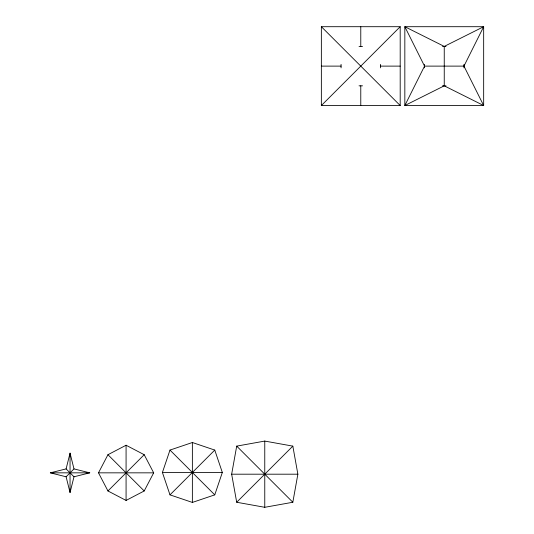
<?xml version="1.0" encoding="UTF-8"?>
<svg xmlns="http://www.w3.org/2000/svg" width="534" height="534" viewBox="0 0 534 534"><rect width="100%" height="100%" fill="white"/><g stroke="black" fill="none" stroke-linecap="round" stroke-linejoin="round"><path stroke-width="0.8" d="M231.656 474.192L236.702 446.124L264.764 441.077L292.832 446.124L297.872 474.192L292.832 502.254L264.764 507.3L236.702 502.254L231.656 474.192L297.872 474.192M66.103 468.899L70.047 453.126L73.986 468.899L66.103 476.782L70.047 492.548L73.986 476.782L66.103 468.899L50.336 472.837L66.103 476.782M162.416 472.47L169.986 450.082L192.373 442.512L214.761 450.082L222.331 472.47L214.761 494.858L192.373 502.427L169.986 494.858L162.416 472.47L222.331 472.47M424.537 66.116L404.832 105.532L483.664 105.532L483.664 26.7L404.832 26.7L404.832 105.532L444.248 85.827L483.664 105.532L463.953 66.116L483.664 26.7L444.248 46.411L404.832 26.7L424.537 66.116L463.953 66.116M98.49 472.837L107.948 454.708L126.077 445.243L144.207 454.708L153.672 472.837L144.207 490.966L126.077 500.431L107.948 490.966L98.49 472.837L153.672 472.837M321.361 105.532L400.193 26.7L321.361 26.7L321.361 105.532L400.193 105.532L400.193 26.7M107.948 490.966L144.207 454.708M169.986 494.858L214.761 450.082M236.702 502.254L292.832 446.124M73.986 476.782L89.752 472.837L73.986 468.899M359.035 46.411L362.519 46.411M442.506 46.411L445.99 46.411M321.361 66.116L341.066 66.116M380.488 66.116L400.193 66.116M359.035 85.827L362.519 85.827M442.506 85.827L445.99 85.827M50.336 472.837L89.752 472.837M321.361 26.7L400.193 105.532M236.702 446.124L292.832 502.254M169.986 450.082L214.761 494.858M107.948 454.708L144.207 490.966M463.953 64.374L463.953 67.865M444.248 46.411L444.248 85.827M424.537 64.374L424.537 67.865M380.488 64.374L380.488 67.865M360.777 26.7L360.777 46.411M360.777 85.827L360.777 105.532M341.066 64.374L341.066 67.865M264.764 441.077L264.764 507.3M192.373 442.512L192.373 502.427M126.077 445.243L126.077 500.431M70.047 453.126L70.047 492.548"/></g></svg>
